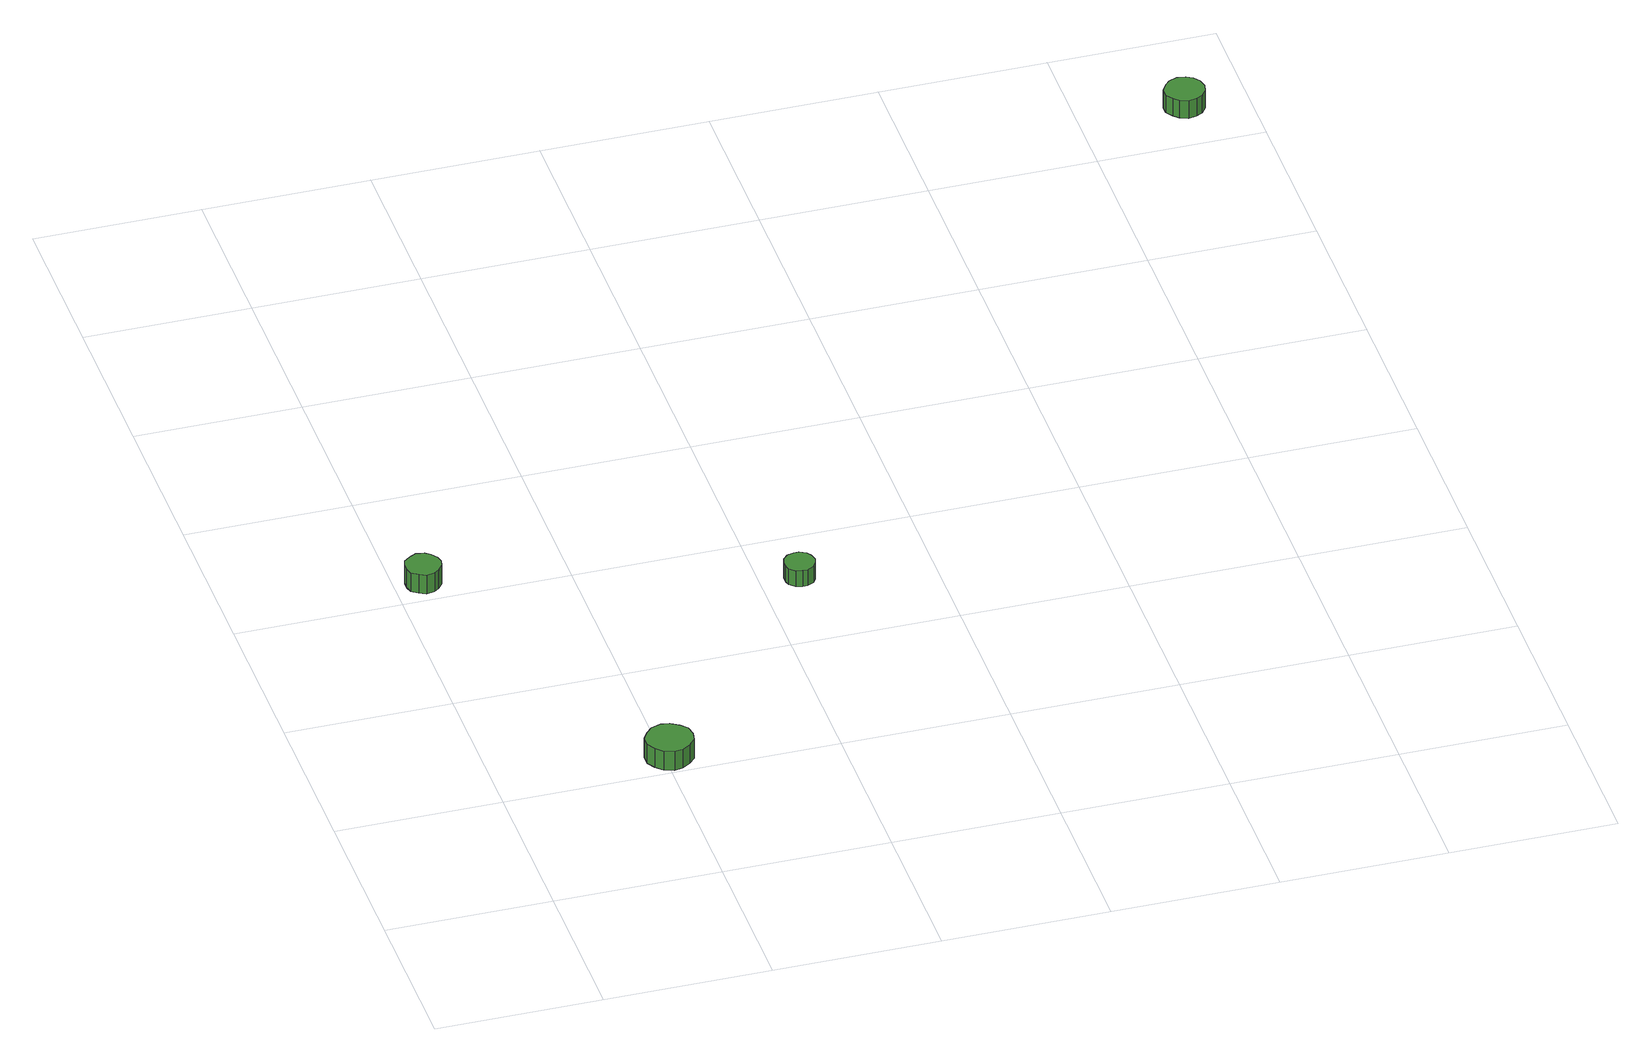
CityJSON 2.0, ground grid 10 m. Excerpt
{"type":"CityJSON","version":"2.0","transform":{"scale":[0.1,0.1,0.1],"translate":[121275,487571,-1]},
"CityObjects":{
"tree1":{"type":"SolitaryVegetationObject","attributes":{"function":"something"}},
"tree2":{"type":"SolitaryVegetationObject","attributes":{"function":"something"},"geometry":[{"type":"MultiSurface","lod":"1","boundaries":[[[0,1,2,3,4,5,6,7,8,9,10,11,12,13,14]],[[15,16,17,18,19,20,21,22,23,24,25,26,27,28,29]],[[0,29,28,1]],[[1,28,27,2]],[[2,27,26,3]],[[3,26,25,4]],[[4,25,24,5]],[[5,24,23,6]],[[6,23,22,7]],[[7,22,21,8]],[[8,21,20,9]],[[9,20,19,10]],[[10,19,18,11]],[[11,18,17,12]],[[12,17,16,13]],[[13,16,15,14]],[[14,15,29,0]]]}]},
"tree3":{"type":"SolitaryVegetationObject","attributes":{"function":"something"},"geometry":[{"type":"MultiSurface","lod":"1","boundaries":[[[30,31,32,33,34,35,36,37,38,39,40,41,42,43,44]],[[45,46,47,48,49,50,51,52,53,54,55,56,57,58,59]],[[30,59,58,31]],[[31,58,57,32]],[[32,57,56,33]],[[33,56,55,34]],[[34,55,54,35]],[[35,54,53,36]],[[36,53,52,37]],[[37,52,51,38]],[[38,51,50,39]],[[39,50,49,40]],[[40,49,48,41]],[[41,48,47,42]],[[42,47,46,43]],[[43,46,45,44]],[[44,45,59,30]]]}]},
"tree4":{"type":"SolitaryVegetationObject","attributes":{"function":"something"}},
"tree5":{"type":"SolitaryVegetationObject","attributes":{"function":"something"},"geometry":[{"type":"MultiSurface","lod":"1","boundaries":[[[60,61,62,63,64,65,66,67,68,69,70,71,72,73,74]],[[75,76,77,78,79,80,81,82,83,84,85,86,87,88,89]],[[60,89,88,61]],[[61,88,87,62]],[[62,87,86,63]],[[63,86,85,64]],[[64,85,84,65]],[[65,84,83,66]],[[66,83,82,67]],[[67,82,81,68]],[[68,81,80,69]],[[69,80,79,70]],[[70,79,78,71]],[[71,78,77,72]],[[72,77,76,73]],[[73,76,75,74]],[[74,75,89,60]]]}]},
"tree6":{"type":"SolitaryVegetationObject","attributes":{"function":"something"}},
"tree7":{"type":"SolitaryVegetationObject","attributes":{"function":"something"}},
"tree8":{"type":"SolitaryVegetationObject","attributes":{"function":"something"},"geometry":[{"type":"MultiSurface","lod":"1","boundaries":[[[90,91,92,93,94,95,96,97,98,99,100,101,102,103,104]],[[105,106,107,108,109,110,111,112,113,114,115,116,117,118,119]],[[90,119,118,91]],[[91,118,117,92]],[[92,117,116,93]],[[93,116,115,94]],[[94,115,114,95]],[[95,114,113,96]],[[96,113,112,97]],[[97,112,111,98]],[[98,111,110,99]],[[99,110,109,100]],[[100,109,108,101]],[[101,108,107,102]],[[102,107,106,103]],[[103,106,105,104]],[[104,105,119,90]]]}]}
},
"vertices":[
[28,317,19],[27,321,19],[24,325,19],[21,327,19],[16,328,19],[12,326,19],[8,323,19],[7,319,19],[7,315,19],[8,311,19],[12,308,19],[16,306,19],[21,307,19],[24,309,19],[27,313,19],[27,313,6],[24,309,6],[21,307,6],[16,306,6],[12,308,6],[8,311,6],[7,315,6],[7,319,6],[8,323,6],[12,326,6],[16,328,6],[21,327,6],[24,325,6],[27,321,6],[28,317,6],
[117,116,19],[116,122,19],[112,126,19],[107,129,19],[102,130,19],[96,128,19],[92,124,19],[89,119,19],[89,113,19],[92,108,19],[96,104,19],[102,102,19],[107,103,19],[112,106,19],[116,110,19],[116,110,6],[112,106,6],[107,103,6],[102,102,6],[96,104,6],[92,108,6],[89,113,6],[89,119,6],[92,124,6],[96,128,6],[102,130,6],[107,129,6],[112,126,6],[116,122,6],[117,116,6],
[232,260,18],[231,264,18],[229,267,18],[225,269,18],[222,269,18],[218,268,18],[215,265,18],[214,262,18],[214,258,18],[215,255,18],[218,252,18],[222,251,18],[225,251,18],[229,253,18],[231,256,18],[231,256,7],[229,253,7],[225,251,7],[222,251,7],[218,252,7],[215,255,7],[214,258,7],[214,262,7],[215,265,7],[218,268,7],[222,269,7],[225,269,7],[229,267,7],[231,264,7],[232,260,7],
[574,636,19],[573,641,19],[570,645,19],[566,647,19],[561,648,19],[556,646,19],[553,643,19],[550,638,19],[550,633,19],[553,629,19],[556,626,19],[561,624,19],[566,625,19],[570,627,19],[573,631,19],[573,631,7],[570,627,7],[566,625,7],[561,624,7],[556,626,7],[553,629,7],[550,633,7],[550,638,7],[553,643,7],[556,646,7],[561,648,7],[566,647,7],[570,645,7],[573,641,7],[574,636,7]
]}
